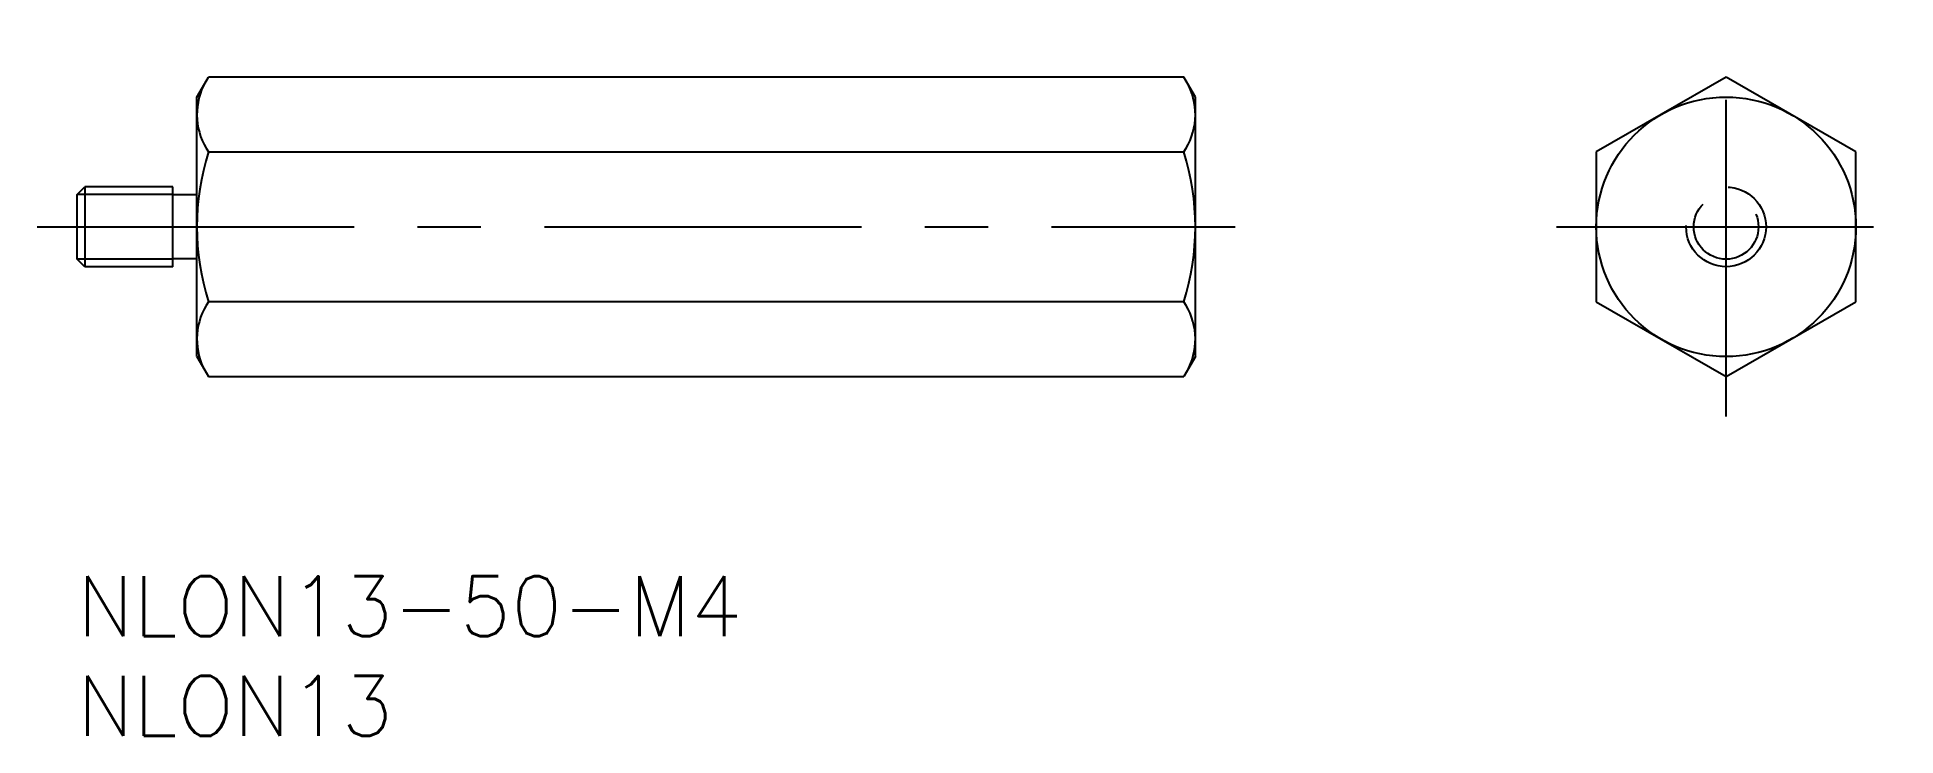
# Model space of a CAD drawing. Extents: x -2 to 91.1, y -8 to 27.
import ezdxf

# ---------------------------------------------------------------- set-up
doc = ezdxf.new("R2010")
doc.units = 0
doc.header["$LTSCALE"] = 0.5
doc.linetypes.add('CENTER', pattern=[50.8, 31.75, -6.35, 6.35, -6.35])
doc.linetypes.add('DASHED', pattern=[19.05, 12.7, -6.35])
for name, color, linetype in [('MSM_CENTER', 1, 'CENTER'), ('MSM_CONTINUOUS', 7, 'CONTINUOUS'), ('MSM_DASHED', 4, 'DASHED'), ('MSM_NARROW', 5, 'CONTINUOUS'), ('MSM_PART_NUMBER', 7, 'CONTINUOUS')]:
    doc.layers.add(name, color=color, linetype=linetype)
doc.styles.get("Standard").update_dxf_attribs({"font": 'txt.shx', "height": 3, "bigfont": 'bigfont.shx'})

# ---------------------------------------------------------------- blocks, each defined once
blk = doc.blocks.new('*U4')
at = {"layer": 'MSM_PART_NUMBER'}
blk.add_text('NLON13-50-M4', height=3, dxfattribs=at).set_placement((0, -3))
blk = doc.blocks.new('*U5')
at = {"layer": 'MSM_PART_NUMBER'}
blk.add_text('NLON13', height=3, dxfattribs=at).set_placement((0, -8))

msp = doc.modelspace()

# ---------------------------------------------------------------- linework, layer by layer
at = {"layer": 'MSM_CENTER'}
for p, q in [((82.578, 8), (82.578, 27.011)), ((-2, 17.506), (58, 17.506)), ((74.078, 17.506), (91.078, 17.506))]:
    msp.add_line(p, q, dxfattribs=at)
at = {"layer": 'MSM_CONTINUOUS'}
for p, q in [((6, 24.006), (6.581, 25.011)), ((55.419, 25.011), (6.581, 25.011)), ((56, 24.006), (55.419, 25.011)), ((82.578, 25.011), (76.078, 21.258)), ((89.078, 21.258), (82.578, 25.011)), ((6, 11.006), (6, 24.006)), ((56, 11.006), (56, 24.006)), ((6.581, 21.258), (55.419, 21.258)), ((76.078, 21.258), (76.078, 13.753)), ((89.078, 13.753), (89.078, 21.258)), ((0, 19.127), (0.379, 19.506)), ((0, 15.885), (0, 19.127)), ((4.8, 19.506), (0.379, 19.506)), ((0.379, 19.506), (0.379, 15.506)), ((4.8, 15.506), (4.8, 19.506)), ((6, 19.106), (4.8, 19.106)), ((0.379, 15.506), (0, 15.885)), ((6, 15.906), (4.8, 15.906)), ((4.8, 15.506), (0.379, 15.506)), ((55.419, 13.753), (6.581, 13.753)), ((76.078, 13.753), (82.578, 10)), ((82.578, 10), (89.078, 13.753)), ((6, 11.006), (6.581, 10)), ((56, 11.006), (55.419, 10)), ((6.581, 10), (55.419, 10))]:
    msp.add_line(p, q, dxfattribs=at)
msp.add_circle((82.578, 17.506), 6.5, dxfattribs=at)
for centre, radius, start, end in [((9.323, 23.135), 3.323, 154.38425, 214.38425), ((52.677, 23.135), 3.323, 325.61575, 25.61575), ((18.419, 17.506), 12.419, 162.41205, 197.58795), ((43.581, 17.506), 12.419, 342.41205, 17.58795), ((9.323, 11.876), 3.323, 145.61575, 205.61575), ((52.677, 11.876), 3.323, 334.38425, 34.38425)]:
    msp.add_arc(centre, radius, start, end, dxfattribs=at)
at = {"layer": 'MSM_DASHED'}
for radius in [2, 1.621]:
    msp.add_circle((82.578, 17.506), radius, dxfattribs=at)
at = {"layer": 'MSM_NARROW'}
for p, q in [((4.8, 19.127), (0, 19.127)), ((4.8, 15.885), (0, 15.885))]:
    msp.add_line(p, q, dxfattribs=at)

# ---------------------------------------------------------------- block references
at = {"layer": 'MSM_CONTINUOUS'}
for name in ['*U4', '*U5']:
    msp.add_blockref(name, (0, 0), dxfattribs=at)

doc.saveas('drawing.dxf')
